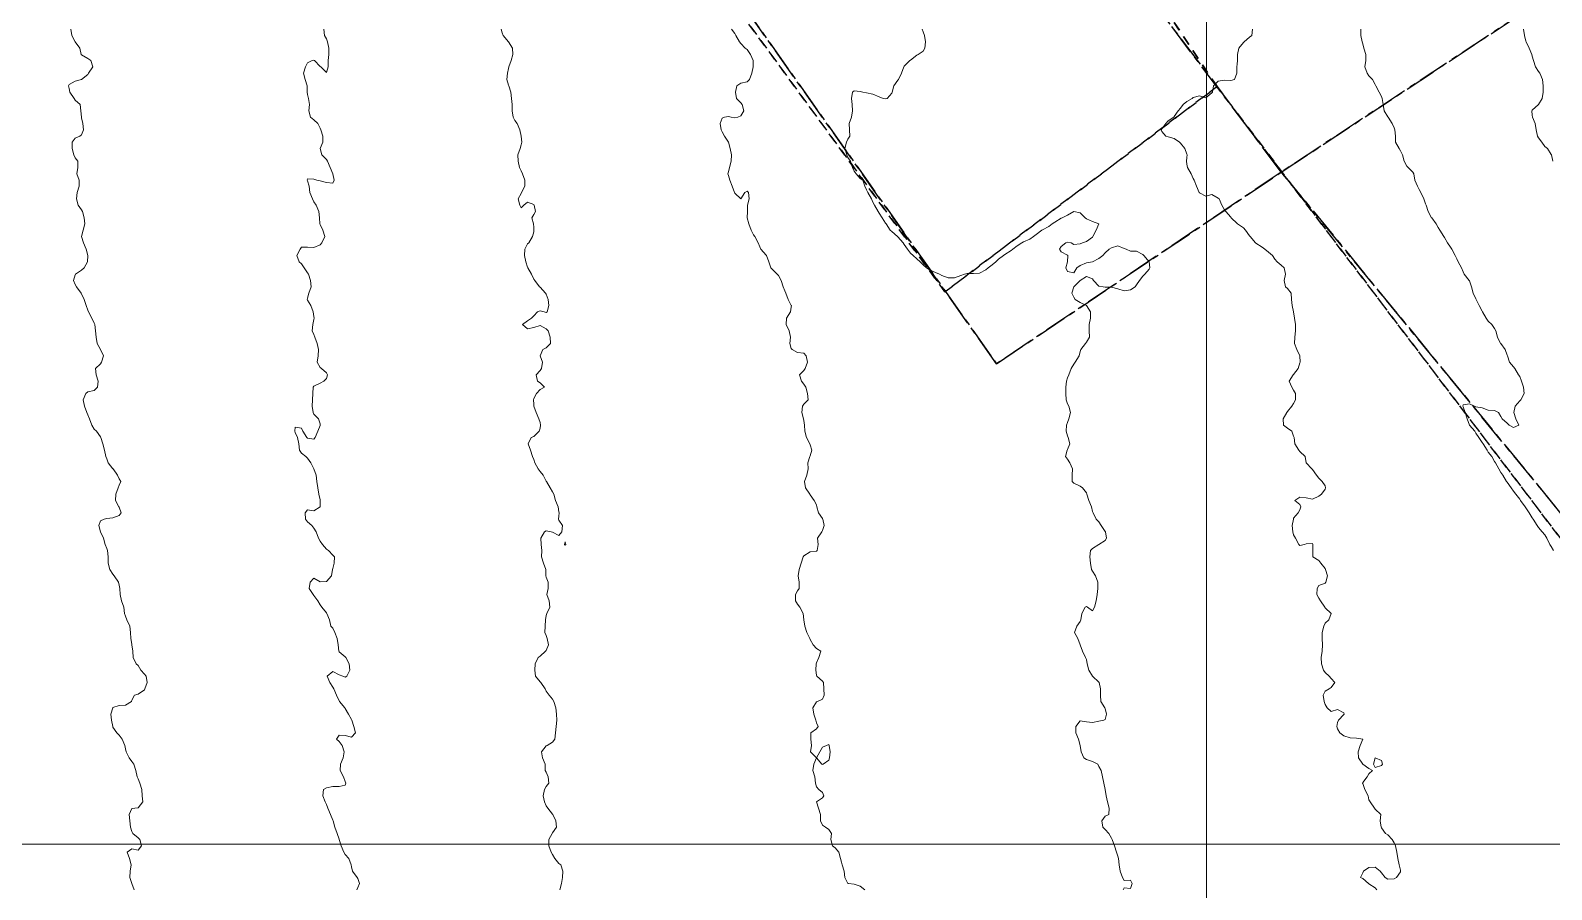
# Model space of a CAD drawing. Header units: centimetres. Extents: x 0 to 642158, y -847 to 649707.
# Drawn here: x 616473.2 to 616594.3, y 619883.8 to 619952.2 of the extents above; entities that cross this region are included whole.
import ezdxf

# ---------------------------------------------------------------- set-up
doc = ezdxf.new("R2010")
doc.units = ezdxf.units.CM
doc.header["$MEASUREMENT"] = 0
doc.linetypes.add('CENTERX2', pattern=[4, 2.5, -0.5, 0.5, -0.5])
doc.linetypes.add('JIS_02_0.7', pattern=[1.35, 0.75, -0.6])
for name, color, linetype, lineweight in [('MEV_grille', 254, 'Continuous', 9), ('WAL_parcellaire agricole', 7, 'JIS_02_0.7', 25), ('WAL_topographie 0.5', 253, 'Continuous', 20)]:
    doc.layers.add(name, color=color, linetype=linetype, lineweight=lineweight)
doc.layers.add('SPW_parcellaire cadastral', color=7, linetype='CENTERX2', lineweight=25, true_color=0xff0542)

# ---------------------------------------------------------------- blocks, each defined once
blk = doc.blocks.new('*U114')
at = {"layer": 'MEV_grille', "transparency": 33554687}
blk.add_lwpolyline([(-1338.46, 0), (1338.46, 0)], dxfattribs=at)
blk = doc.blocks.new('*U115')
at = {"layer": 'MEV_grille', "color": 0, "linetype": 'ByBlock', "lineweight": -2, "transparency": 16777216}
blk.add_blockref('*U114', (0, -2500), dxfattribs=at)
blk = doc.blocks.new('*U112')
at = {"layer": 'MEV_grille', "transparency": 33554687}
blk.add_lwpolyline([(0, 1825.48), (0, -1825.48)], dxfattribs=at)
blk = doc.blocks.new('*U113')
at = {"layer": 'MEV_grille', "color": 0, "linetype": 'ByBlock', "lineweight": -2, "transparency": 16777216}
blk.add_blockref('*U112', (1200, 0), dxfattribs=at)

msp = doc.modelspace()

# ---------------------------------------------------------------- linework, layer by layer
at = {"layer": 'SPW_parcellaire cadastral'}
for points in [[(616355.61, 620035.23), (616378.11, 620007.22), (616400.24, 619979.27), (616422.78, 619950.78), (616439.84, 619964.52), (616461.86, 619982.25), (616492.79, 620006.7), (616550.1, 619925.62), (616572.77, 619940.88), (616623.29, 619879.23), (616638.83, 619846.6), (616561.89, 619856.19), (616477.99, 619855.63), (616412.75, 619840.79), (616397.07, 619835.25), (616327.13, 619940.12), (616280.66, 620008.69), (616334.42, 620061.61), (616355.61, 620035.23)], [(616511.84, 620021.75), (616529.6, 620035.78), (616557.3, 619999.75), (616592.6, 619953.96), (616572.77, 619940.88), (616511.84, 620021.75)], [(616511.84, 620021.75), (616572.77, 619940.88), (616550.1, 619925.62), (616492.79, 620006.7), (616511.84, 620021.75)], [(616592.6, 619953.96), (616677.9, 620010.17), (616699.58, 619971.05), (616722.53, 619984.25), (616748.58, 619955.44), (616723.43, 619939.93), (616701.91, 619926.77), (616623.29, 619879.23), (616572.77, 619940.88), (616592.6, 619953.96)]]:
    msp.add_lwpolyline(points, dxfattribs=at)
at = {"layer": 'WAL_parcellaire agricole'}
for points in [[(616567.65, 619947.68), (616545.99, 619931.35), (616486.65, 620012.34), (616521.81, 620039.43), (616577.3, 620085.18), (616618.97, 620119.85), (616651.47, 620062.36), (616593.48, 620018.35), (616545.48, 619980.85), (616567.65, 619947.68)], [(616269.98, 619995.15), (616319.64, 620046.82), (616335.14, 620062.82), (616389.48, 619995.5), (616420.15, 619957.83), (616433.82, 619968.17), (616448.98, 619981), (616486.65, 620012.34), (616545.99, 619931.35), (616567.65, 619947.68), (616643.83, 619847.53), (616616.66, 619852.36), (616586.16, 619856.19), (616566, 619858.35), (616509.66, 619858.01), (616471.5, 619855.01), (616438, 619847.84), (616396.5, 619834.5), (616337.99, 619916.32), (616292.49, 619970.82), (616269.98, 619995.15)], [(616872.99, 619891.39), (616829.99, 619869.88), (616799.5, 619856.38), (616777, 619848.88), (616760.83, 619845.04), (616743.16, 619842.04), (616720.83, 619840.7), (616687.39, 619842.74), (616662.66, 619845.7), (616650, 619847.74), (616646.71, 619847.08), (616643.83, 619847.53), (616567.65, 619947.68), (616545.48, 619980.85), (616593.48, 620018.35), (616651.47, 620062.36)]]:
    msp.add_lwpolyline(points, dxfattribs=at)
at = {"layer": 'WAL_topographie 0.5'}
for points in [[(616476.39, 619952.25), (616476.48, 619951.75), (616476.75, 619951.25), (616476.75, 619951.25), (616477.12, 619950.75), (616477.23, 619950.25), (616477.25, 619950.21), (616477.75, 619949.93), (616477.99, 619949.75), (616478.16, 619949.25), (616477.8, 619948.75), (616477.75, 619948.64), (616477.25, 619948.25), (616477.25, 619948.25), (616476.75, 619948.13), (616476.25, 619947.85), (616476.22, 619947.75), (616476.25, 619947.54), (616476.31, 619947.25), (616476.65, 619946.75), (616476.75, 619946.6), (616477.13, 619946.25), (616477.18, 619945.75), (616477.24, 619945.25), (616477.25, 619945.2), (616477.36, 619944.75), (616477.4, 619944.25), (616477.25, 619943.85), (616477.11, 619943.75), (616476.75, 619943.58), (616476.5, 619943.25), (616476.51, 619942.75), (616476.63, 619942.25), (616476.75, 619942.01), (616476.96, 619941.75), (616476.96, 619941.25), (616476.87, 619940.75), (616477.06, 619940.25), (616477.06, 619939.75), (616476.89, 619939.25), (616476.84, 619938.75), (616476.98, 619938.25), (616477.25, 619937.89), (616477.33, 619937.75), (616477.46, 619937.25), (616477.51, 619936.75), (616477.38, 619936.25), (616477.25, 619935.75), (616477.41, 619935.25), (616477.62, 619934.75), (616477.75, 619934.25), (616477.75, 619934.25), (616477.75, 619934.25), (616477.71, 619933.75), (616477.47, 619933.25), (616477.25, 619933.07), (616476.77, 619932.75), (616476.75, 619932.71), (616476.6, 619932.25), (616476.75, 619931.93), (616476.85, 619931.75), (616477.23, 619931.25), (616477.25, 619931.2), (616477.46, 619930.75), (616477.61, 619930.25), (616477.75, 619929.89), (616477.79, 619929.75), (616478.07, 619929.25), (616478.25, 619928.85), (616478.3, 619928.75), (616478.37, 619928.25), (616478.4, 619927.75), (616478.49, 619927.25), (616478.75, 619926.75), (616478.75, 619926.75), (616478.99, 619926.25), (616478.84, 619925.75), (616478.75, 619925.62), (616478.35, 619925.25), (616478.4, 619924.75), (616478.56, 619924.25), (616478.52, 619923.75), (616478.25, 619923.49), (616477.75, 619923.4), (616477.59, 619923.25), (616477.38, 619922.75), (616477.48, 619922.25), (616477.68, 619921.75), (616477.75, 619921.56), (616477.89, 619921.25), (616478.07, 619920.75), (616478.25, 619920.42), (616478.43, 619920.25), (616478.75, 619919.81), (616478.78, 619919.75), (616478.94, 619919.25), (616479.07, 619918.75), (616479.19, 619918.25), (616479.25, 619918.05), (616479.36, 619917.75), (616479.75, 619917.27), (616479.76, 619917.25), (616480.11, 619916.75), (616480.25, 619916.46), (616480.37, 619916.25), (616480.25, 619915.97), (616480.17, 619915.75), (616479.99, 619915.25), (616479.94, 619914.75), (616480.22, 619914.25), (616480.25, 619914.21), (616480.4, 619913.75), (616480.25, 619913.55), (616479.75, 619913.36), (616479.25, 619913.32), (616479.05, 619913.25), (616478.75, 619913.12), (616478.63, 619912.75), (616478.75, 619912.25), (616478.75, 619912.25), (616478.99, 619911.75), (616479.14, 619911.25), (616479.25, 619910.92), (616479.32, 619910.75), (616479.38, 619910.25), (616479.38, 619909.75), (616479.51, 619909.25), (616479.75, 619908.89), (616479.84, 619908.75), (616480.18, 619908.25), (616480.25, 619908), (616480.31, 619907.75), (616480.32, 619907.25), (616480.42, 619906.75), (616480.62, 619906.25), (616480.67, 619905.75), (616480.75, 619905.54), (616480.86, 619905.25), (616481.09, 619904.75), (616481.14, 619904.25), (616481.16, 619903.75), (616481.25, 619903.32), (616481.26, 619903.25), (616481.32, 619902.75), (616481.37, 619902.25), (616481.61, 619901.75), (616481.75, 619901.62), (616481.98, 619901.25), (616482.25, 619900.92), (616482.4, 619900.75), (616482.46, 619900.25), (616482.28, 619899.75), (616482.25, 619899.68), (616481.75, 619899.34), (616481.47, 619899.25), (616481.25, 619898.85), (616481.22, 619898.75), (616480.75, 619898.45), (616480.25, 619898.43), (616479.75, 619898.27), (616479.73, 619898.25), (616479.58, 619897.75), (616479.63, 619897.25), (616479.73, 619896.75), (616479.75, 619896.71), (616480.07, 619896.25), (616480.25, 619896.06), (616480.48, 619895.75), (616480.7, 619895.25), (616480.75, 619894.97), (616480.79, 619894.75), (616481.03, 619894.25), (616481.25, 619893.97), (616481.42, 619893.75), (616481.57, 619893.25), (616481.69, 619892.75), (616481.75, 619892.58), (616481.9, 619892.25), (616482.04, 619891.75), (616482.08, 619891.25), (616482.12, 619890.75), (616481.75, 619890.28), (616481.5, 619890.25), (616481.25, 619890.22), (616481.04, 619889.75), (616481.09, 619889.25), (616481.14, 619888.75), (616481.25, 619888.4), (616481.32, 619888.25), (616481.75, 619887.89), (616481.88, 619887.75), (616482.03, 619887.25), (616481.75, 619886.9), (616481.25, 619887.03), (616480.88, 619886.75), (616481.06, 619886.25), (616481.2, 619885.75), (616481.12, 619885.25), (616481.1, 619884.75), (616481.25, 619884.25), (616481.25, 619884.25), (616481.44, 619883.75)], [(616496.54, 619952.25), (616496.59, 619951.75), (616496.75, 619951.49), (616496.83, 619951.25), (616496.94, 619950.75), (616496.95, 619950.25), (616496.89, 619949.75), (616496.88, 619949.25), (616496.75, 619948.8), (616496.3, 619949.25), (616496.25, 619949.28), (616495.8, 619949.75), (616495.75, 619949.78), (616495.62, 619949.75), (616495.25, 619949.58), (616495.07, 619949.25), (616494.91, 619948.75), (616495.06, 619948.25), (616495.21, 619947.75), (616495.21, 619947.25), (616495.25, 619947.05), (616495.31, 619946.75), (616495.39, 619946.25), (616495.35, 619945.75), (616495.48, 619945.25), (616495.75, 619945.03), (616496.06, 619944.75), (616496.25, 619944.37), (616496.29, 619944.25), (616496.45, 619943.75), (616496.46, 619943.25), (616496.25, 619942.75), (616496.37, 619942.25), (616496.75, 619941.88), (616496.82, 619941.75), (616497.03, 619941.25), (616497.25, 619940.75), (616497.25, 619940.75), (616497.36, 619940.25), (616497.25, 619940), (616496.75, 619940.05), (616496.25, 619940.18), (616495.97, 619940.25), (616495.75, 619940.33), (616495.25, 619940.35), (616495.2, 619940.25), (616495.25, 619940.18), (616495.36, 619939.75), (616495.43, 619939.25), (616495.63, 619938.75), (616495.75, 619938.51), (616495.92, 619938.25), (616496.14, 619937.75), (616496.2, 619937.25), (616496.23, 619936.75), (616496.25, 619936.72), (616496.45, 619936.25), (616496.63, 619935.75), (616496.39, 619935.25), (616496.25, 619935.1), (616495.75, 619934.88), (616495.25, 619934.9), (616494.75, 619934.9), (616494.65, 619934.75), (616494.39, 619934.25), (616494.58, 619933.75), (616494.75, 619933.58), (616494.98, 619933.25), (616495.25, 619932.86), (616495.32, 619932.75), (616495.49, 619932.25), (616495.52, 619931.75), (616495.34, 619931.25), (616495.25, 619930.85), (616495.22, 619930.75), (616495.25, 619930.7), (616495.51, 619930.25), (616495.68, 619929.75), (616495.75, 619929.38), (616495.77, 619929.25), (616495.75, 619929.15), (616495.66, 619928.75), (616495.62, 619928.25), (616495.75, 619927.96), (616495.82, 619927.75), (616496.02, 619927.25), (616496.12, 619926.75), (616496.08, 619926.25), (616496, 619925.75), (616496.25, 619925.34), (616496.34, 619925.25), (616496.75, 619924.91), (616496.84, 619924.75), (616496.75, 619924.45), (616496.55, 619924.25), (616496.25, 619924.09), (616495.75, 619923.83), (616495.7, 619923.75), (616495.65, 619923.25), (616495.63, 619922.75), (616495.6, 619922.25), (616495.68, 619921.75), (616495.75, 619921.62), (616496.12, 619921.25), (616496.25, 619920.85), (616496.26, 619920.75), (616496.25, 619920.71), (616496.05, 619920.25), (616495.84, 619919.75), (616495.75, 619919.62), (616495.25, 619919.7), (616495.18, 619919.75), (616494.86, 619920.25), (616494.75, 619920.5), (616494.25, 619920.58), (616494.22, 619920.25), (616494.25, 619920.16), (616494.45, 619919.75), (616494.55, 619919.25), (616494.6, 619918.75), (616494.75, 619918.5), (616495.1, 619918.25), (616495.25, 619918.11), (616495.51, 619917.75), (616495.75, 619917.25), (616495.75, 619917.25), (616495.93, 619916.75), (616495.98, 619916.25), (616496.05, 619915.75), (616496.14, 619915.25), (616496.25, 619914.8), (616496.26, 619914.75), (616496.25, 619914.25), (616496.25, 619914.25), (616495.75, 619913.92), (616495.25, 619913.99), (616495.06, 619913.75), (616495.09, 619913.25), (616495.25, 619913.04), (616495.58, 619912.75), (616495.75, 619912.55), (616495.94, 619912.25), (616496.12, 619911.75), (616496.25, 619911.51), (616496.42, 619911.25), (616496.75, 619910.86), (616496.91, 619910.75), (616497.25, 619910.4), (616497.38, 619910.25), (616497.35, 619909.75), (616497.25, 619909.32), (616497.23, 619909.25), (616497.15, 619908.75), (616496.75, 619908.3), (616496.25, 619908.28), (616495.75, 619908.56), (616495.44, 619908.25), (616495.37, 619907.75), (616495.68, 619907.25), (616495.75, 619907.17), (616496.06, 619906.75), (616496.25, 619906.45), (616496.39, 619906.25), (616496.75, 619905.8), (616496.79, 619905.75), (616497, 619905.25), (616497.1, 619904.75), (616497.25, 619904.59), (616497.42, 619904.25), (616497.6, 619903.75), (616497.67, 619903.25), (616497.72, 619902.75), (616497.75, 619902.69), (616498.25, 619902.31), (616498.29, 619902.25), (616498.56, 619901.75), (616498.62, 619901.25), (616498.36, 619900.75), (616498.25, 619900.68), (616498.05, 619900.75), (616497.75, 619900.86), (616497.25, 619901.14), (616496.81, 619900.75), (616497.01, 619900.25), (616497.25, 619899.89), (616497.33, 619899.75), (616497.54, 619899.25), (616497.75, 619898.8), (616497.78, 619898.75), (616498.21, 619898.25), (616498.25, 619898.19), (616498.51, 619897.75), (616498.75, 619897.31), (616498.78, 619897.25), (616498.94, 619896.75), (616499.07, 619896.25), (616498.75, 619895.9), (616498.25, 619896.03), (616497.75, 619896.07), (616497.56, 619895.75), (616497.75, 619895.57), (616497.99, 619895.25), (616498.17, 619894.75), (616498.08, 619894.25), (616497.86, 619893.75), (616497.85, 619893.25), (616498.11, 619892.75), (616498.25, 619892.38), (616498.29, 619892.25), (616498.25, 619892.08), (616497.75, 619891.98), (616497.25, 619891.98), (616496.75, 619891.88), (616496.5, 619891.75), (616496.47, 619891.25), (616496.64, 619890.75), (616496.75, 619890.54), (616496.86, 619890.25), (616497.08, 619889.75), (616497.25, 619889.29), (616497.27, 619889.25), (616497.42, 619888.75), (616497.59, 619888.25), (616497.75, 619887.8), (616497.77, 619887.75), (616497.91, 619887.25), (616498.13, 619886.75), (616498.25, 619886.58), (616498.54, 619886.25), (616498.72, 619885.75), (616498.75, 619885.58), (616498.82, 619885.25), (616499.19, 619884.75), (616499.25, 619884.65), (616499.38, 619884.25), (616499.25, 619883.94), (616499.16, 619883.75)], [(616510.67, 619952.25), (616510.75, 619951.97), (616510.82, 619951.75), (616511.25, 619951.25), (616511.25, 619951.25), (616511.55, 619950.75), (616511.58, 619950.25), (616511.46, 619949.75), (616511.28, 619949.25), (616511.25, 619949.12), (616511.15, 619948.75), (616511.11, 619948.25), (616511.25, 619947.81), (616511.27, 619947.75), (616511.43, 619947.25), (616511.47, 619946.75), (616511.53, 619946.25), (616511.53, 619945.75), (616511.61, 619945.25), (616511.75, 619944.99), (616511.92, 619944.75), (616512.15, 619944.25), (616512.25, 619943.75), (616512.25, 619943.75), (616512.3, 619943.25), (616512.25, 619943.06), (616512.17, 619942.75), (616511.99, 619942.25), (616512.02, 619941.75), (616512.12, 619941.25), (616512.25, 619940.98), (616512.35, 619940.75), (616512.55, 619940.25), (616512.55, 619939.75), (616512.28, 619939.25), (616512.25, 619939.18), (616512.02, 619938.75), (616512.15, 619938.25), (616512.25, 619938.03), (616512.47, 619938.25), (616512.75, 619938.48), (616513.25, 619938.31), (616513.29, 619938.25), (616513.38, 619937.75), (616513.25, 619937.5), (616513.11, 619937.25), (616513.22, 619936.75), (616513.25, 619936.5), (616513.27, 619936.25), (616513.25, 619936.12), (616513.14, 619935.75), (616512.85, 619935.25), (616512.75, 619935.18), (616512.53, 619934.75), (616512.51, 619934.25), (616512.61, 619933.75), (616512.75, 619933.32), (616512.78, 619933.25), (616513.06, 619932.75), (616513.25, 619932.36), (616513.33, 619932.25), (616513.71, 619931.75), (616513.75, 619931.72), (616514.2, 619931.25), (616514.25, 619931.16), (616514.39, 619930.75), (616514.46, 619930.25), (616514.32, 619929.75), (616514.25, 619929.7), (616514.08, 619929.75), (616513.75, 619929.83), (616513.55, 619929.75), (616513.25, 619929.45), (616513.08, 619929.25), (616512.75, 619929.04), (616512.36, 619928.75), (616512.75, 619928.41), (616513.25, 619928.5), (616513.75, 619928.66), (616514.25, 619928.4), (616514.41, 619928.25), (616514.56, 619927.75), (616514.58, 619927.25), (616514.25, 619926.89), (616513.98, 619926.75), (616513.75, 619926.25), (616513.94, 619925.75), (616513.88, 619925.25), (616513.75, 619925.08), (616513.44, 619924.75), (616513.55, 619924.25), (616513.75, 619924.11), (616514.11, 619923.75), (616513.75, 619923.58), (616513.46, 619923.25), (616513.25, 619922.86), (616513.22, 619922.75), (616513.25, 619922.42), (616513.27, 619922.25), (616513.45, 619921.75), (616513.65, 619921.25), (616513.75, 619920.96), (616513.8, 619920.75), (616513.75, 619920.5), (616513.67, 619920.25), (616513.25, 619919.83), (616513.04, 619919.75), (616512.81, 619919.25), (616512.98, 619918.75), (616513.14, 619918.25), (616513.25, 619918), (616513.35, 619917.75), (616513.61, 619917.25), (616513.75, 619917.04), (616514, 619916.75), (616514.25, 619916.28), (616514.26, 619916.25), (616514.56, 619915.75), (616514.75, 619915.43), (616514.85, 619915.25), (616514.99, 619914.75), (616515.19, 619914.25), (616515.25, 619913.83), (616515.27, 619913.75), (616515.25, 619913.5), (616515.22, 619913.25), (616515.25, 619913.18), (616515.55, 619912.75), (616515.48, 619912.25), (616515.25, 619911.97), (616514.75, 619912.23), (616514.65, 619912.25), (616514.25, 619912.32), (616514.11, 619912.25), (616513.82, 619911.75), (616513.85, 619911.25), (616513.9, 619910.75), (616513.87, 619910.25), (616514.02, 619909.75), (616514.22, 619909.25), (616514.21, 619908.75), (616514.25, 619908.64), (616514.4, 619908.25), (616514.41, 619907.75), (616514.3, 619907.25), (616514.49, 619906.75), (616514.53, 619906.25), (616514.3, 619905.75), (616514.25, 619905.58), (616514.18, 619905.25), (616514.16, 619904.75), (616514.14, 619904.25), (616514.25, 619903.99), (616514.33, 619903.75), (616514.42, 619903.25), (616514.25, 619902.81), (616514.2, 619902.75), (616513.75, 619902.34), (616513.61, 619902.25), (616513.37, 619901.75), (616513.35, 619901.25), (616513.38, 619900.75), (616513.75, 619900.32), (616513.81, 619900.25), (616514.15, 619899.75), (616514.25, 619899.58), (616514.48, 619899.25), (616514.75, 619898.94), (616514.86, 619898.75), (616515.02, 619898.25), (616515.06, 619897.75), (616515.09, 619897.25), (616515.03, 619896.75), (616514.99, 619896.25), (616514.94, 619895.75), (616514.75, 619895.5), (616514.32, 619895.25), (616514.25, 619895.22), (616513.86, 619894.75), (616513.95, 619894.25), (616514.16, 619893.75), (616514.17, 619893.25), (616514.25, 619893.12), (616514.41, 619892.75), (616514.45, 619892.25), (616514.25, 619891.97), (616514.1, 619891.75), (616514.01, 619891.25), (616514.1, 619890.75), (616514.25, 619890.45), (616514.37, 619890.25), (616514.75, 619889.77), (616514.77, 619889.75), (616515.02, 619889.25), (616515.05, 619888.75), (616514.75, 619888.29), (616514.73, 619888.25), (616514.45, 619887.75), (616514.45, 619887.25), (616514.64, 619886.75), (616514.75, 619886.56), (616514.94, 619886.25), (616515.25, 619885.86), (616515.4, 619885.75), (616515.57, 619885.25), (616515.55, 619884.75), (616515.46, 619884.25), (616515.34, 619883.75)], [(616529, 619952.25), (616529.25, 619951.91), (616529.35, 619951.75), (616529.63, 619951.25), (616529.75, 619951.12), (616530.09, 619950.75), (616530.25, 619950.65), (616530.51, 619950.25), (616530.72, 619949.75), (616530.71, 619949.25), (616530.62, 619948.75), (616530.43, 619948.25), (616530.25, 619948.07), (616529.75, 619947.95), (616529.43, 619947.75), (616529.31, 619947.25), (616529.4, 619946.75), (616529.75, 619946.38), (616529.85, 619946.25), (616529.99, 619945.75), (616529.75, 619945.35), (616529.5, 619945.25), (616529.25, 619945.21), (616528.96, 619945.25), (616528.75, 619945.3), (616528.45, 619945.25), (616528.25, 619945.17), (616528.1, 619944.75), (616528.17, 619944.25), (616528.25, 619944.09), (616528.44, 619943.75), (616528.75, 619943.25), (616528.75, 619943.25), (616528.9, 619942.75), (616529, 619942.25), (616528.98, 619941.75), (616528.84, 619941.25), (616528.75, 619940.9), (616528.71, 619940.75), (616528.75, 619940.61), (616528.85, 619940.25), (616529.05, 619939.75), (616529.23, 619939.25), (616529.25, 619939.2), (616529.75, 619938.75), (616530.07, 619939.25), (616530.25, 619939.37), (616530.34, 619939.25), (616530.4, 619938.75), (616530.27, 619938.25), (616530.26, 619937.75), (616530.25, 619937.25), (616530.37, 619936.75), (616530.57, 619936.25), (616530.75, 619935.9), (616530.86, 619935.75), (616531.11, 619935.25), (616531.25, 619934.92), (616531.33, 619934.75), (616531.75, 619934.27), (616531.77, 619934.25), (616531.97, 619933.75), (616532.14, 619933.25), (616532.25, 619933.13), (616532.63, 619932.75), (616532.75, 619932.65), (616532.95, 619932.25), (616533.12, 619931.75), (616533.25, 619931.43), (616533.32, 619931.25), (616533.52, 619930.75), (616533.75, 619930.27), (616533.76, 619930.25), (616533.75, 619930.12), (616533.7, 619929.75), (616533.37, 619929.25), (616533.35, 619928.75), (616533.58, 619928.25), (616533.68, 619927.75), (616533.65, 619927.25), (616533.75, 619926.85), (616533.82, 619926.75), (616534.25, 619926.53), (616534.75, 619926.48), (616534.93, 619926.25), (616535.05, 619925.75), (616534.87, 619925.25), (616534.75, 619925.09), (616534.41, 619924.75), (616534.58, 619924.25), (616534.75, 619924), (616534.91, 619923.75), (616535.04, 619923.25), (616535.09, 619922.75), (616534.75, 619922.41), (616534.65, 619922.25), (616534.6, 619921.75), (616534.73, 619921.25), (616534.75, 619921.11), (616534.82, 619920.75), (616534.83, 619920.25), (616534.98, 619919.75), (616535.23, 619919.25), (616535.25, 619919.17), (616535.4, 619918.75), (616535.25, 619918.3), (616535.23, 619918.25), (616535.08, 619917.75), (616535.1, 619917.25), (616535, 619916.75), (616534.81, 619916.25), (616534.89, 619915.75), (616535.22, 619915.25), (616535.25, 619915.19), (616535.58, 619914.75), (616535.75, 619914.4), (616535.8, 619914.25), (616535.91, 619913.75), (616536.25, 619913.31), (616536.28, 619913.25), (616536.38, 619912.75), (616536.25, 619912.35), (616536.2, 619912.25), (616535.85, 619911.75), (616535.9, 619911.25), (616535.81, 619910.75), (616535.75, 619910.71), (616535.25, 619910.65), (616534.75, 619910.35), (616534.7, 619910.25), (616534.54, 619909.75), (616534.37, 619909.25), (616534.31, 619908.75), (616534.37, 619908.25), (616534.37, 619907.75), (616534.25, 619907.56), (616534.08, 619907.25), (616534.08, 619906.75), (616534.25, 619906.5), (616534.44, 619906.25), (616534.69, 619905.75), (616534.75, 619905.25), (616534.75, 619905.25), (616534.83, 619904.75), (616534.99, 619904.25), (616535.22, 619903.75), (616535.25, 619903.67), (616535.51, 619903.25), (616535.75, 619902.97), (616536.12, 619902.75), (616535.96, 619902.25), (616535.75, 619901.81), (616535.74, 619901.75), (616535.7, 619901.25), (616535.75, 619900.85), (616535.78, 619900.75), (616536.25, 619900.36), (616536.32, 619900.25), (616536.36, 619899.75), (616536.38, 619899.25), (616536.25, 619898.92), (616535.85, 619898.75), (616535.75, 619898.71), (616535.46, 619898.25), (616535.55, 619897.75), (616535.72, 619897.25), (616535.75, 619897.05), (616535.89, 619896.75), (616535.75, 619896.58), (616535.32, 619896.25), (616535.31, 619895.75), (616535.36, 619895.25), (616535.29, 619894.75), (616535.75, 619894.25), (616536.04, 619894.75), (616536.25, 619895.11), (616536.55, 619895.25), (616536.75, 619895.31), (616536.77, 619895.25), (616536.86, 619894.75), (616536.8, 619894.25), (616536.75, 619894.08), (616536.3, 619893.75), (616536.25, 619893.72), (616536.19, 619893.75), (616535.75, 619894.25), (616535.56, 619893.75), (616535.46, 619893.25), (616535.62, 619892.75), (616535.68, 619892.25), (616535.75, 619891.96), (616535.96, 619891.75), (616536.25, 619891.5), (616536.36, 619891.25), (616536.25, 619891.07), (616535.75, 619890.75), (616535.92, 619890.25), (616536.08, 619889.75), (616536.09, 619889.25), (616536.25, 619888.91), (616536.47, 619888.75), (616536.75, 619888.57), (616536.95, 619888.25), (616536.91, 619887.75), (616537.05, 619887.25), (616537.25, 619887.09), (616537.54, 619886.75), (616537.67, 619886.25), (616537.75, 619885.96), (616537.81, 619885.75), (616537.97, 619885.25), (616538.02, 619884.75), (616538.25, 619884.27), (616538.32, 619884.25), (616538.75, 619884.2), (616539.25, 619884.06), (616539.62, 619883.75)], [(616544.18, 619952.25), (616544.25, 619952.04), (616544.36, 619951.75), (616544.45, 619951.25), (616544.4, 619950.75), (616544.25, 619950.5), (616543.86, 619950.25), (616543.75, 619950.2), (616543.25, 619949.8), (616543.19, 619949.75), (616542.75, 619949.31), (616542.71, 619949.25), (616542.54, 619948.75), (616542.28, 619948.25), (616542.25, 619948.2), (616541.92, 619947.75), (616541.79, 619947.25), (616541.75, 619947.16), (616541.38, 619946.75), (616541.25, 619946.7), (616541.08, 619946.75), (616540.75, 619946.87), (616540.25, 619947.07), (616539.75, 619947.19), (616539.46, 619947.25), (616539.25, 619947.29), (616538.75, 619947.34), (616538.62, 619947.25), (616538.54, 619946.75), (616538.6, 619946.25), (616538.63, 619945.75), (616538.55, 619945.25), (616538.36, 619944.75), (616538.39, 619944.25), (616538.42, 619943.75), (616538.25, 619943.5), (616538.16, 619943.25), (616538.03, 619942.75), (616538.18, 619942.25), (616538.25, 619942.04), (616538.48, 619941.75), (616538.64, 619941.25), (616538.75, 619940.96), (616538.93, 619940.75), (616539.25, 619940.38), (616539.46, 619940.25), (616539.6, 619939.75), (616539.75, 619939.46), (616539.86, 619939.25), (616540.15, 619938.75), (616540.25, 619938.49), (616540.37, 619938.25), (616540.66, 619937.75), (616540.75, 619937.62), (616541, 619937.25), (616541.25, 619936.82), (616541.3, 619936.75), (616541.64, 619936.25), (616541.75, 619936.14), (616542.21, 619935.75), (616542.25, 619935.72), (616542.67, 619935.25), (616542.75, 619935.11), (616543, 619934.75), (616543.25, 619934.44), (616543.46, 619934.25), (616543.75, 619933.98), (616544.02, 619933.75), (616544.25, 619933.49), (616544.53, 619933.25), (616544.75, 619933.1), (616545.25, 619932.88), (616545.55, 619932.75), (616545.75, 619932.66), (616546.25, 619932.47), (616546.75, 619932.47), (616547.25, 619932.65), (616547.55, 619932.75), (616547.75, 619932.8), (616548.25, 619932.81), (616548.75, 619932.83), (616549.25, 619933.09), (616549.44, 619933.25), (616549.75, 619933.5), (616550.04, 619933.75), (616550.25, 619933.94), (616550.64, 619934.25), (616550.75, 619934.32), (616551.25, 619934.65), (616551.39, 619934.75), (616551.75, 619935), (616552.12, 619935.25), (616552.25, 619935.32), (616552.75, 619935.55), (616553.04, 619935.75), (616553.25, 619935.92), (616553.69, 619936.25), (616553.75, 619936.29), (616554.25, 619936.54), (616554.53, 619936.75), (616554.75, 619936.9), (616555.25, 619937.21), (616555.31, 619937.25), (616555.75, 619937.45), (616556.25, 619937.74), (616556.75, 619937.65), (616557.16, 619937.25), (616557.25, 619937.16), (616557.75, 619936.96), (616558.25, 619936.75), (616558.25, 619936.75), (616558.25, 619936.75), (616558.03, 619936.25), (616557.77, 619935.75), (616557.75, 619935.7), (616557.25, 619935.36), (616556.94, 619935.25), (616556.75, 619935.17), (616556.25, 619935.11), (616556.05, 619935.25), (616555.75, 619935.31), (616555.61, 619935.25), (616555.25, 619934.97), (616555.12, 619934.75), (616555.25, 619934.53), (616555.75, 619934.28), (616555.78, 619934.25), (616555.75, 619933.75), (616555.75, 619933.75), (616555.61, 619933.25), (616555.75, 619932.96), (616556.25, 619932.87), (616556.5, 619933.25), (616556.75, 619933.45), (616557.25, 619933.66), (616557.75, 619933.75), (616557.75, 619933.75), (616558.25, 619934.01), (616558.57, 619934.25), (616558.75, 619934.46), (616559.07, 619934.75), (616559.25, 619934.86), (616559.75, 619935.01), (616560.25, 619934.8), (616560.42, 619934.75), (616560.75, 619934.58), (616561.25, 619934.6), (616561.75, 619934.31), (616561.82, 619934.25), (616562.25, 619933.75), (616562.25, 619933.75), (616562.3, 619933.25), (616562.25, 619933.16), (616561.9, 619932.75), (616561.75, 619932.6), (616561.48, 619932.25), (616561.25, 619931.91), (616561.14, 619931.75), (616560.75, 619931.5), (616560.25, 619931.44), (616559.75, 619931.58), (616559.25, 619931.73), (616558.75, 619931.73), (616558.58, 619931.75), (616558.25, 619931.8), (616557.81, 619932.25), (616557.75, 619932.38), (616557.25, 619932.57), (616556.75, 619932.25), (616556.75, 619932.25), (616556.25, 619931.75), (616556.25, 619931.75), (616556.08, 619931.25), (616556.25, 619930.93), (616556.36, 619930.75), (616556.75, 619930.51), (616557.25, 619930.25), (616557.25, 619930.25), (616557.59, 619929.75), (616557.57, 619929.25), (616557.48, 619928.75), (616557.48, 619928.25), (616557.49, 619927.75), (616557.25, 619927.35), (616557.18, 619927.25), (616556.8, 619926.75), (616556.75, 619926.6), (616556.67, 619926.25), (616556.36, 619925.75), (616556.25, 619925.59), (616556.05, 619925.25), (616555.85, 619924.75), (616555.75, 619924.51), (616555.68, 619924.25), (616555.62, 619923.75), (616555.62, 619923.25), (616555.65, 619922.75), (616555.75, 619922.44), (616555.85, 619922.25), (616555.99, 619921.75), (616555.86, 619921.25), (616555.75, 619920.96), (616555.67, 619920.75), (616555.63, 619920.25), (616555.75, 619919.89), (616555.8, 619919.75), (616555.92, 619919.25), (616555.75, 619918.79), (616555.73, 619918.75), (616555.58, 619918.25), (616555.75, 619918.02), (616555.93, 619917.75), (616556.15, 619917.25), (616556.12, 619916.75), (616556.13, 619916.25), (616556.25, 619916.13), (616556.75, 619915.88), (616556.95, 619915.75), (616557.25, 619915.34), (616557.28, 619915.25), (616557.44, 619914.75), (616557.65, 619914.25), (616557.75, 619913.88), (616557.8, 619913.75), (616558.02, 619913.25), (616558.25, 619913.04), (616558.44, 619912.75), (616558.75, 619912.27), (616558.76, 619912.25), (616558.84, 619911.75), (616558.75, 619911.57), (616558.25, 619911.25), (616558.25, 619911.25), (616557.75, 619910.91), (616557.57, 619910.75), (616557.53, 619910.25), (616557.59, 619909.75), (616557.66, 619909.25), (616557.75, 619909.12), (616557.98, 619908.75), (616558.15, 619908.25), (616558.15, 619907.75), (616558.12, 619907.25), (616558.04, 619906.75), (616557.89, 619906.25), (616557.75, 619905.96), (616557.35, 619906.25), (616557.25, 619906.31), (616557.15, 619906.25), (616556.9, 619905.75), (616556.82, 619905.25), (616556.75, 619905.11), (616556.5, 619904.75), (616556.31, 619904.25), (616556.58, 619903.75), (616556.75, 619903.25), (616556.75, 619903.25), (616556.94, 619902.75), (616557.18, 619902.25), (616557.25, 619902.08), (616557.31, 619901.75), (616557.45, 619901.25), (616557.75, 619900.75), (616557.75, 619900.75), (616558.25, 619900.28), (616558.26, 619900.25), (616558.38, 619899.75), (616558.38, 619899.25), (616558.41, 619898.75), (616558.72, 619898.25), (616558.75, 619898.19), (616558.86, 619897.75), (616558.75, 619897.31), (616558.65, 619897.25), (616558.25, 619897.17), (616557.75, 619897.07), (616557.25, 619897.12), (616556.75, 619897.21), (616556.41, 619896.75), (616556.41, 619896.25), (616556.62, 619895.75), (616556.75, 619895.25), (616556.75, 619895.25), (616556.84, 619894.75), (616557.05, 619894.25), (616557.25, 619894.12), (616557.75, 619893.97), (616558.15, 619893.75), (616558.25, 619893.58), (616558.43, 619893.25), (616558.52, 619892.75), (616558.63, 619892.25), (616558.75, 619891.75), (616558.75, 619891.75), (616558.83, 619891.25), (616558.93, 619890.75), (616559.06, 619890.25), (616559.05, 619889.75), (616558.75, 619889.61), (616558.48, 619889.25), (616558.55, 619888.75), (616558.75, 619888.57), (616559.03, 619888.25), (616559.25, 619887.88), (616559.3, 619887.75), (616559.48, 619887.25), (616559.64, 619886.75), (616559.75, 619886.44), (616559.81, 619886.25), (616559.87, 619885.75), (616559.94, 619885.25), (616560.13, 619884.75), (616560.25, 619884.5), (616560.75, 619884.53), (616560.9, 619884.25), (616560.75, 619883.87), (616560.25, 619883.92), (616560.18, 619883.75)], [(616570.48, 619952.25), (616570.41, 619951.75), (616570.25, 619951.62), (616569.81, 619951.25), (616569.75, 619951.2), (616569.4, 619950.75), (616569.29, 619950.25), (616569.29, 619949.75), (616569.25, 619949.46), (616569.22, 619949.25), (616569.24, 619948.75), (616569.03, 619948.25), (616568.75, 619948.16), (616568.25, 619948.19), (616567.75, 619948.11), (616567.36, 619947.75), (616567.28, 619947.25), (616567.25, 619947.18), (616566.75, 619946.79), (616566.25, 619946.94), (616565.75, 619946.82), (616565.66, 619946.75), (616565.25, 619946.5), (616564.96, 619946.25), (616564.75, 619945.97), (616564.56, 619945.75), (616564.25, 619945.3), (616564.21, 619945.25), (616563.75, 619944.95), (616563.57, 619944.75), (616563.25, 619944.33), (616563.21, 619944.25), (616563.25, 619944.11), (616563.57, 619943.75), (616563.75, 619943.69), (616564.25, 619943.56), (616564.67, 619943.25), (616564.75, 619943.18), (616565.1, 619942.75), (616565.25, 619942.3), (616565.27, 619942.25), (616565.25, 619942.03), (616565.22, 619941.75), (616565.25, 619941.5), (616565.29, 619941.25), (616565.59, 619940.75), (616565.75, 619940.36), (616565.82, 619940.25), (616566.01, 619939.75), (616566.24, 619939.25), (616566.25, 619939.24), (616566.75, 619938.96), (616567.25, 619939.09), (616567.75, 619938.8), (616567.81, 619938.75), (616568.04, 619938.25), (616568.25, 619937.88), (616568.34, 619937.75), (616568.75, 619937.29), (616568.78, 619937.25), (616569.25, 619936.8), (616569.29, 619936.75), (616569.75, 619936.45), (616569.93, 619936.25), (616570.25, 619935.82), (616570.3, 619935.75), (616570.72, 619935.25), (616570.75, 619935.23), (616571.25, 619934.91), (616571.45, 619934.75), (616571.75, 619934.51), (616572.06, 619934.25), (616572.25, 619933.94), (616572.45, 619933.75), (616572.75, 619933.47), (616573, 619933.25), (616573.1, 619932.75), (616572.99, 619932.25), (616573.11, 619931.75), (616573.25, 619931.62), (616573.55, 619931.25), (616573.58, 619930.75), (616573.63, 619930.25), (616573.75, 619929.75), (616573.75, 619929.75), (616573.82, 619929.25), (616573.9, 619928.75), (616573.91, 619928.25), (616573.85, 619927.75), (616573.81, 619927.25), (616574, 619926.75), (616574.25, 619926.25), (616574.25, 619926.25), (616574.27, 619925.75), (616574.25, 619925.69), (616574.11, 619925.25), (616573.75, 619924.78), (616573.71, 619924.75), (616573.4, 619924.25), (616573.61, 619923.75), (616573.75, 619923.53), (616573.9, 619923.25), (616573.91, 619922.75), (616573.75, 619922.46), (616573.61, 619922.25), (616573.25, 619921.82), (616573.21, 619921.75), (616572.92, 619921.25), (616572.94, 619920.75), (616573.25, 619920.5), (616573.6, 619920.25), (616573.75, 619919.86), (616573.78, 619919.75), (616573.84, 619919.25), (616574.16, 619918.75), (616574.25, 619918.65), (616574.66, 619918.25), (616574.75, 619917.75), (616574.75, 619917.75), (616575.2, 619917.25), (616575.25, 619917.21), (616575.57, 619916.75), (616575.75, 619916.52), (616576.02, 619916.25), (616576.25, 619915.92), (616576.3, 619915.75), (616576.25, 619915.64), (616575.96, 619915.25), (616575.75, 619915.1), (616575.25, 619914.84), (616574.75, 619914.96), (616574.25, 619915), (616573.85, 619914.75), (616574.25, 619914.42), (616574.32, 619914.25), (616574.25, 619914), (616574.11, 619913.75), (616573.75, 619913.33), (616573.74, 619913.25), (616573.64, 619912.75), (616573.68, 619912.25), (616573.75, 619912), (616573.89, 619911.75), (616574.16, 619911.25), (616574.25, 619911.15), (616574.62, 619911.25), (616574.75, 619911.29), (616575.25, 619911.31), (616575.29, 619911.25), (616575.29, 619910.75), (616575.28, 619910.25), (616575.75, 619909.98), (616575.92, 619909.75), (616576.25, 619909.32), (616576.29, 619909.25), (616576.45, 619908.75), (616576.32, 619908.25), (616576.25, 619908.16), (616575.75, 619907.98), (616575.62, 619907.75), (616575.6, 619907.25), (616575.75, 619906.97), (616575.88, 619906.75), (616576.23, 619906.25), (616576.25, 619906.2), (616576.75, 619905.75), (616576.75, 619905.75), (616576.75, 619905.75), (616576.55, 619905.25), (616576.25, 619904.98), (616576.15, 619904.75), (616576.03, 619904.25), (616576.03, 619903.75), (616576.05, 619903.25), (616576.01, 619902.75), (616575.94, 619902.25), (616575.97, 619901.75), (616576.13, 619901.25), (616576.25, 619901.04), (616576.58, 619900.75), (616576.75, 619900.57), (616577.02, 619900.25), (616576.75, 619899.86), (616576.58, 619899.75), (616576.25, 619899.58), (616576.11, 619899.25), (616576.17, 619898.75), (616576.25, 619898.5), (616576.43, 619898.25), (616576.75, 619897.96), (616577.25, 619898.11), (616577.75, 619897.83), (616577.78, 619897.75), (616577.75, 619897.71), (616577.32, 619897.25), (616577.25, 619897.08), (616577.18, 619896.75), (616577.25, 619896.58), (616577.42, 619896.25), (616577.75, 619896.01), (616578.25, 619895.86), (616578.75, 619895.83), (616579.25, 619895.75), (616579.25, 619895.75), (616579.25, 619895.75), (616579.06, 619895.25), (616578.89, 619894.75), (616578.92, 619894.25), (616579.25, 619893.75), (616579.25, 619893.75), (616579.75, 619893.4), (616580.04, 619893.25), (616579.75, 619893), (616579.61, 619892.75), (616579.25, 619892.3), (616579.24, 619892.25), (616579.25, 619892.21), (616579.42, 619891.75), (616579.68, 619891.25), (616579.75, 619890.93), (616579.84, 619890.75), (616580.19, 619890.25), (616580.25, 619890.18), (616580.68, 619889.75), (616580.64, 619889.25), (616580.71, 619888.75), (616580.75, 619888.68), (616581.07, 619888.25), (616581.25, 619888.13), (616581.6, 619887.75), (616581.75, 619887.49), (616581.87, 619887.25), (616581.98, 619886.75), (616582.05, 619886.25), (616582.16, 619885.75), (616582.25, 619885.31), (616582.27, 619885.25), (616582.25, 619885.18), (616581.95, 619884.75), (616581.75, 619884.64), (616581.25, 619884.61), (616581.03, 619884.75), (616580.75, 619885.1), (616580.65, 619885.25), (616580.25, 619885.56), (616579.75, 619885.53), (616579.31, 619885.25), (616579.25, 619885.12), (616579.08, 619884.75), (616579.25, 619884.65), (616579.71, 619884.25), (616579.75, 619884.23), (616580.25, 619883.92), (616580.38, 619883.75)], [(616579.09, 619952.25), (616579.11, 619951.75), (616579.2, 619951.25), (616579.25, 619951.1), (616579.35, 619950.75), (616579.5, 619950.25), (616579.49, 619949.75), (616579.43, 619949.25), (616579.61, 619948.75), (616579.75, 619948.54), (616580.03, 619948.25), (616580.25, 619947.84), (616580.3, 619947.75), (616580.56, 619947.25), (616580.75, 619946.91), (616580.81, 619946.75), (616580.89, 619946.25), (616580.95, 619945.75), (616581.25, 619945.29), (616581.28, 619945.25), (616581.6, 619944.75), (616581.75, 619944.4), (616581.81, 619944.25), (616581.86, 619943.75), (616581.86, 619943.25), (616582.15, 619942.75), (616582.25, 619942.58), (616582.42, 619942.25), (616582.55, 619941.75), (616582.75, 619941.35), (616582.86, 619941.25), (616583.25, 619940.87), (616583.31, 619940.75), (616583.41, 619940.25), (616583.6, 619939.75), (616583.75, 619939.49), (616583.88, 619939.25), (616584.11, 619938.75), (616584.25, 619938.35), (616584.29, 619938.25), (616584.47, 619937.75), (616584.74, 619937.25), (616584.75, 619937.23), (616585.09, 619936.75), (616585.25, 619936.48), (616585.38, 619936.25), (616585.71, 619935.75), (616585.75, 619935.67), (616585.99, 619935.25), (616586.25, 619934.91), (616586.34, 619934.75), (616586.62, 619934.25), (616586.75, 619933.97), (616586.86, 619933.75), (616587.11, 619933.25), (616587.25, 619932.94), (616587.34, 619932.75), (616587.73, 619932.25), (616587.75, 619932.22), (616587.9, 619931.75), (616588.05, 619931.25), (616588.25, 619930.8), (616588.27, 619930.75), (616588.51, 619930.25), (616588.75, 619929.82), (616588.79, 619929.75), (616589.08, 619929.25), (616589.25, 619929.02), (616589.54, 619928.75), (616589.75, 619928.44), (616589.84, 619928.25), (616589.98, 619927.75), (616590.23, 619927.25), (616590.25, 619927.23), (616590.58, 619926.75), (616590.75, 619926.32), (616590.78, 619926.25), (616590.95, 619925.75), (616591.25, 619925.39), (616591.35, 619925.25), (616591.66, 619924.75), (616591.75, 619924.61), (616591.89, 619924.25), (616592.06, 619923.75), (616592.1, 619923.25), (616591.84, 619922.75), (616591.75, 619922.67), (616591.4, 619922.25), (616591.29, 619921.75), (616591.44, 619921.25), (616591.69, 619920.75), (616591.25, 619920.54), (616590.9, 619920.75), (616590.75, 619920.9), (616590.36, 619921.25), (616590.25, 619921.42), (616590.05, 619921.75), (616589.75, 619921.91), (616589.25, 619921.92), (616588.75, 619922.11), (616588.25, 619922.21), (616588.14, 619922.25), (616587.75, 619922.44), (616587.25, 619922.35), (616587.23, 619922.25), (616587.25, 619922.19), (616587.42, 619921.75), (616587.56, 619921.25), (616587.75, 619920.75), (616587.75, 619920.75), (616588.17, 619920.25), (616588.25, 619920.11), (616588.49, 619919.75), (616588.75, 619919.36), (616588.84, 619919.25), (616589.16, 619918.75), (616589.25, 619918.58), (616589.52, 619918.25), (616589.75, 619917.86), (616589.81, 619917.75), (616590.09, 619917.25), (616590.25, 619916.96), (616590.4, 619916.75), (616590.71, 619916.25), (616590.75, 619916.19), (616591.07, 619915.75), (616591.25, 619915.49), (616591.44, 619915.25), (616591.75, 619914.84), (616591.82, 619914.75), (616592.19, 619914.25), (616592.25, 619914.16), (616592.51, 619913.75), (616592.75, 619913.35), (616592.82, 619913.25), (616593.13, 619912.75), (616593.25, 619912.6), (616593.55, 619912.25), (616593.75, 619912), (616593.91, 619911.75), (616594.16, 619911.25), (616594.25, 619911.07), (616594.44, 619910.75)], [(616592.05, 619952.25), (616592.12, 619951.75), (616592.25, 619951.29), (616592.26, 619951.25), (616592.51, 619950.75), (616592.71, 619950.25), (616592.75, 619950.11), (616592.85, 619949.75), (616593, 619949.25), (616593.25, 619948.88), (616593.34, 619948.75), (616593.56, 619948.25), (616593.61, 619947.75), (616593.61, 619947.25), (616593.53, 619946.75), (616593.25, 619946.25), (616593.25, 619946.25), (616592.75, 619945.81), (616592.72, 619945.75), (616592.75, 619945.42), (616592.78, 619945.25), (616592.98, 619944.75), (616593.05, 619944.25), (616593.17, 619943.75), (616593.25, 619943.6), (616593.5, 619943.25), (616593.75, 619942.91), (616593.95, 619942.75), (616594.25, 619942.28), (616594.27, 619942.25), (616594.38, 619941.75)], [(616515.8, 619911.25), (616515.75, 619911.2), (616515.7, 619911.25), (616515.75, 619911.45), (616515.8, 619911.25)], [(616580.82, 619893.75), (616580.75, 619893.65), (616580.25, 619893.5), (616580.12, 619893.75), (616580.25, 619894.25), (616580.25, 619894.25), (616580.25, 619894.25), (616580.75, 619894.04), (616580.82, 619893.75)]]:
    msp.add_lwpolyline(points, dxfattribs=at)

# ---------------------------------------------------------------- block references
at = {"layer": 'MEV_grille', "transparency": 33554687}
for name, p in [('*U113', (615366.81, 620593.64)), ('*U115', (616669.48, 622387.38))]:
    msp.add_blockref(name, p, dxfattribs=at)

doc.saveas('drawing.dxf')
